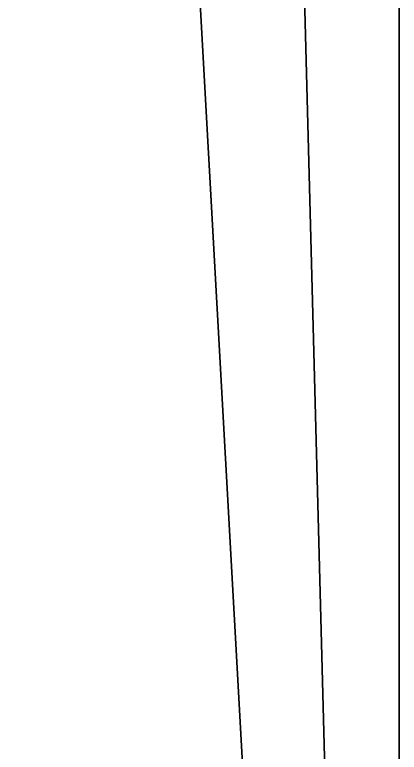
# Model space of a CAD drawing. Header units: millimetres. Extents: x 0 to 520, y -2 to 382.
# Drawn here: x 513.08 to 520, y 51.07 to 64.36 of the extents above; entities that cross this region are included whole.
import ezdxf

# ---------------------------------------------------------------- set-up
doc = ezdxf.new("R2010")
doc.units = ezdxf.units.MM

msp = doc.modelspace()

# ---------------------------------------------------------------- linework, layer by layer
at = {"layer": 'BRASS', "color": 52}
for points in [[(499.5, 359.5, 90), (520, 380, 90), (499.5, 20.5, 90)], [(499.5, 20.5, 90), (520, 380, 90), (520, 0, 90)], [(520, 380, 98), (510, 370, 98), (510, 10, 98)], [(520, 380, 98), (510, 10, 98), (520, 0, 98)], [(520, 0, 98), (520, 0, 90), (520, 380, 90)], [(520, 0, 98), (520, 380, 90), (520, 380, 98)]]:
    msp.add_3dface(points, dxfattribs=at)
at = {"layer": 'TEAK', "color": 34}
for points in [[(520, 380), (520, 0), (500, 360)], [(520, 0, 90), (520, 380, 90), (510.5, 360, 90)], [(520, 14, 69), (520, 380, 90), (520, 0, 90)], [(520, 14, 69), (520, 366, 69), (520, 380, 90)], [(520, 0), (520, 380), (520, 14, 21)], [(520, 14, 21), (520, 380), (520, 366, 21)], [(520, 14, 64), (520, 366, 64), (520, 14, 69)], [(520, 14, 69), (520, 366, 64), (520, 366, 69)], [(520, 14, 26), (520, 366, 64), (520, 14, 64)], [(520, 14, 26), (520, 366, 26), (520, 366, 64)], [(520, 14, 21), (520, 366, 21), (520, 14, 26)], [(520, 14, 26), (520, 366, 21), (520, 366, 26)], [(500, 360), (520, 0), (500, 20)], [(520, 0, 90), (510.5, 360, 90), (510.5, 20, 90)]]:
    msp.add_3dface(points, dxfattribs=at)

doc.saveas('drawing.dxf')
